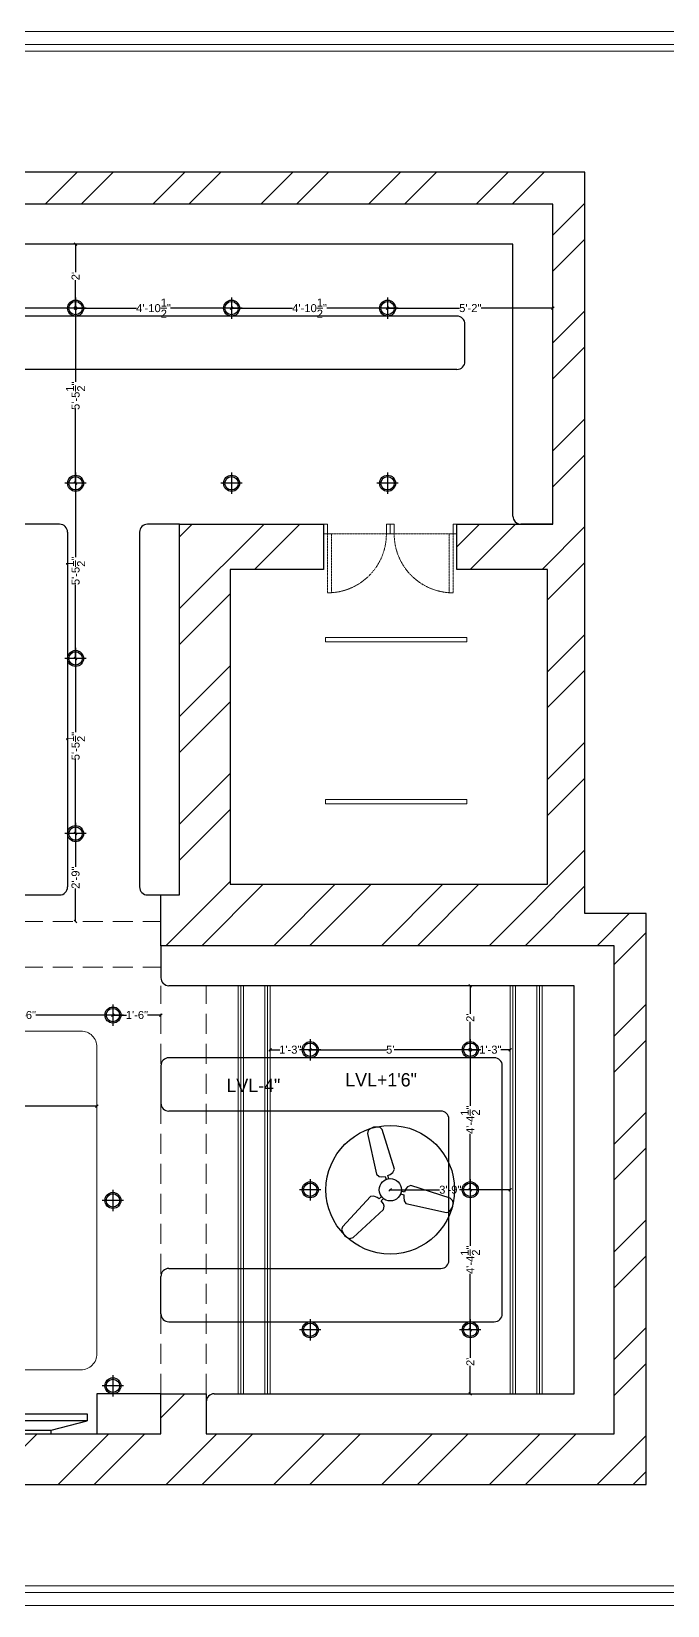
# Model space of a CAD drawing. Header units: inches. Extents: x -4677 to 18437, y -5264 to 2453.
# Drawn here: x 5096 to 5335, y -758 to -168 of the extents above; entities that cross this region are included whole.
import ezdxf

# ---------------------------------------------------------------- set-up
doc = ezdxf.new("R2010")
doc.units = ezdxf.units.IN
for name, pattern in [('AUDIT_D_060311083008-3', [0]), ('DASHED2', [0.375, 0.25, -0.125]), ('HIDDEN', [0.375, 0.25, -0.125])]:
    doc.linetypes.add(name, pattern=pattern)
for name, color, linetype in [('A-DOOR', 251, 'AUDIT_D_060311083008-3'), ('A-Door-Frame', 1, 'Continuous'), ('A-Door-Swing', 8, 'HIDDEN'), ('IEL-HATCH-002', 7, 'Continuous'), ('THIET-BI', 21, 'Continuous')]:
    doc.layers.add(name, color=color, linetype=linetype)
doc.layers.add('FURNI', color=140, linetype='Continuous', lineweight=18)
doc.styles.add('HEMI', font='stylu.ttf')
doc.styles.get("Standard").update_dxf_attribs({"font": 'arial.ttf'})
doc.dimstyles.get("Standard").update_dxf_attribs({"dimtxt": 3, "dimasz": 1, "dimexe": 0.18, "dimexo": 0.0625, "dimgap": 0.09, "dimtad": 0, "dimdec": 1, "dimzin": 0, "dimdsep": 46, "dimlunit": 4, "dimtxsty": 'Standard', "dimblk": 'OBLIQUE', "dimcen": 0.09, "dimclrd": 5, "dimclre": 5, "dimclrt": 5, "dimadec": 0, "dimazin": 0, "dimtfac": 1, "dimtdec": 1, "dimtofl": 0, "dimtmove": 0, "dimatfit": 3, "dimldrblk": 'OBLIQUE', "dimfxl": 1, "dimtolj": 1, "dimtzin": 0, "dimarcsym": 0})

# ---------------------------------------------------------------- blocks, each defined once
blk = doc.blocks.new('*U12')
at = {"layer": 'A-Door-Frame', "lineweight": 5}
for p, q in [((0, -100), (0, 0)), ((682, -100), (682, 0))]:
    blk.add_line(p, q, dxfattribs=at)
for points in [[(0, -100), (40, -100), (40, 0), (0, 0)], [(682, -100), (642, -100), (642, 0), (682, 0)]]:
    blk.add_lwpolyline(points, dxfattribs=at)
at = {"layer": 'A-Door-Swing', "linetype": 'DASHED2', "lineweight": 5}
blk.add_line((45, 0), (647, 0), dxfattribs=at)
blk.add_lwpolyline([(40, 0), (40, 602), (80, 602), (80, 0)], close=True, dxfattribs=at)
blk.add_arc((40, 0), 602, 360, 90, dxfattribs=at)
blk = doc.blocks.new('erh')
at = {"ltscale": 7}
for p, q in [((3599.36, 764.17), (3585.77, 760.72)), ((3623.97, 764.17), (3637.56, 760.72))]:
    blk.add_line(p, q, dxfattribs=at)
for p, q in [((3623.97, 765.54), (3599.36, 765.54)), ((3599.36, 765.54), (3599.36, 764.17)), ((3623.97, 764.17), (3599.36, 764.17)), ((3623.97, 764.17), (3623.97, 765.54))]:
    blk.add_line(p, q)
blk.add_lwpolyline([(3585.77, 760.72), (3637.56, 760.72), (3637.56, 758.04), (3585.77, 758.04)], close=True, dxfattribs=at)
blk = doc.blocks.new('wef')
at = {"layer": 'IEL-HATCH-002', "true_color": 0xc7c8ca, "transparency": 33554687}
h = blk.add_hatch(dxfattribs=at)
h.set_pattern_fill('ANSI32', color=9, scale=3)
h.paths.add_polyline_path([(9186.53, 855.43), (9120.53, 855.43), (9120.53, 925.43), (9177.53, 925.43), (9188.53, 925.43), (9188.53, 947.43), (9120.53, 947.43), (9120.53, 1123.43), (9228.53, 1123.43), (9228.53, 1135.43), (9107.53, 1135.43), (9107.53, 641.43), (9283.53, 641.43), (9283.53, 644.43), (9283.53, 769.43), (9283.53, 787.43), (9268.53, 787.43), (9268.53, 653.43), (9256.53, 653.43), (9119.53, 653.43), (9119.53, 838.43), (9131.53, 838.43), (9186.53, 838.43)])
h.paths.add_polyline_path([(9701.53, 1135.43), (9274.53, 1135.43), (9274.53, 1123.43), (9393.53, 1123.43), (9393.53, 1111.43), (9393.53, 1108.43), (9410.53, 1108.43), (9410.53, 1123.43), (9689.53, 1123.43), (9689.53, 1003.43), (9677.53, 1003.43), (9653.53, 1003.43), (9653.53, 986.43), (9687.53, 986.43), (9687.53, 868.43), (9568.53, 868.43), (9568.53, 986.43), (9603.53, 986.43), (9603.53, 1003.43), (9549.53, 1003.43), (9549.53, 864.43), (9542.53, 864.43), (9542.53, 845.43), (9712.53, 845.43), (9712.53, 662.43), (9559.53, 662.43), (9559.53, 674.43), (9559.53, 677.43), (9542.53, 677.43), (9542.53, 662.43), (9518.53, 662.43), (9460.53, 662.43), (9460.53, 643.43), (9724.53, 643.43), (9724.53, 857.43), (9701.53, 857.43)])
h.paths.add_polyline_path([(9434.53, 854.43), (9410.53, 854.43), (9410.53, 869.43), (9393.53, 869.43), (9393.53, 854.43), (9359.53, 854.43), (9243.53, 854.43), (9243.53, 837.43), (9268.53, 837.43), (9268.53, 832.43), (9283.53, 832.43), (9283.53, 837.43), (9359.53, 837.43), (9434.53, 837.43)])
h.paths.add_polyline_path([(9365.53, 662.43), (9330.53, 662.43), (9330.53, 644.43), (9365.53, 644.43)], flags=17)
h.paths.add_polyline_path([(9374.53, 837.43), (9371.53, 837.43), (9371.53, 772.43), (9374.53, 772.43)], flags=17)
h.paths.add_polyline_path([(9374.53, 772.43), (9371.53, 772.43), (9283.53, 772.43), (9283.53, 769.43), (9374.53, 769.43)], flags=17)
h.paths.add_polyline_path([(9188.53, 925.43), (9177.53, 925.43), (9177.53, 912.32), (9182.86, 912.32), (9182.86, 912.43), (9186.53, 912.43), (9188.53, 912.32)], flags=17)
h.paths.add_polyline_path([(9186.53, 891.93), (9182.86, 891.93), (9120.53, 891.93), (9120.53, 888.93), (9186.53, 888.93)], flags=17)
h.paths.add_polyline_path([(9186.53, 864.43), (9183.53, 864.43), (9183.53, 855.43), (9186.53, 855.43)], flags=17)
at = {"color": 252, "true_color": 0x939598}
for p, q in [((9701.53, 1135.43), (9274.53, 1135.43)), ((9701.53, 857.43), (9701.53, 1135.43)), ((9689.53, 1123.43), (9410.53, 1123.43)), ((9689.53, 1003.43), (9689.53, 1123.43)), ((9674.53, 1108.43), (9413.53, 1108.43)), ((9674.53, 1006.43), (9674.53, 1108.43)), ((9653.53, 1081.43), (9472.22, 1081.43)), ((9656.53, 1064.43), (9656.53, 1078.43)), ((9653.53, 1061.43), (9472.22, 1061.43)), ((9504.53, 1003.43), (9490.53, 1003.43)), ((9549.53, 1003.43), (9537.53, 1003.43)), ((9549.53, 864.43), (9549.53, 1003.43)), ((9549.53, 1003.43), (9603.53, 1003.43)), ((9603.53, 1003.43), (9603.53, 986.43)), ((9653.53, 986.43), (9653.53, 1003.43)), ((9653.53, 1003.43), (9689.53, 1003.43)), ((9689.53, 1003.43), (9677.53, 1003.43)), ((9507.53, 1000.43), (9507.53, 867.43)), ((9534.53, 1000.43), (9534.53, 867.43)), ((9603.53, 986.43), (9568.53, 986.43)), ((9568.53, 986.43), (9568.53, 868.43)), ((9687.53, 986.43), (9653.53, 986.43)), ((9687.53, 868.43), (9687.53, 986.43)), ((9568.53, 868.43), (9687.53, 868.43)), ((9490.53, 864.43), (9504.53, 864.43)), ((9537.53, 864.43), (9549.53, 864.43)), ((9542.53, 845.43), (9542.53, 864.43)), ((9724.53, 857.43), (9701.53, 857.43)), ((9724.53, 643.43), (9724.53, 857.43)), ((9712.53, 845.43), (9542.53, 845.43)), ((9542.53, 845.43), (9542.53, 833.43)), ((9712.53, 662.43), (9712.53, 845.43)), ((9697.53, 830.43), (9545.53, 830.43)), ((9697.53, 677.43), (9697.53, 830.43)), ((9667.53, 803.43), (9545.53, 803.43)), ((9542.53, 800.43), (9542.53, 786.43)), ((9670.53, 707.43), (9670.53, 800.43)), ((9647.53, 783.43), (9545.53, 783.43)), ((9650.53, 727.43), (9650.53, 780.43)), ((9542.53, 707.43), (9542.53, 721.43)), ((9545.53, 724.43), (9647.53, 724.43)), ((9545.53, 704.43), (9667.53, 704.43)), ((9542.53, 662.43), (9542.53, 677.43)), ((9542.53, 677.43), (9559.53, 677.43)), ((9559.53, 677.43), (9559.53, 662.43)), ((9559.53, 674.43), (9559.53, 662.43)), ((9562.53, 677.43), (9697.53, 677.43)), ((9460.53, 662.43), (9542.53, 662.43)), ((9559.53, 662.43), (9712.53, 662.43)), ((9460.53, 643.43), (9724.53, 643.43))]:
    blk.add_line(p, q, dxfattribs=at)
blk.add_lwpolyline([(9542.53, 677.43), (9518.53, 677.43), (9518.53, 662.43), (9542.53, 662.43)], close=True, dxfattribs=at)
for centre, start, end in [((9653.53, 1078.43), 0, 90), ((9653.53, 1064.43), 270, 0), ((9504.53, 1000.43), 0, 90), ((9537.53, 1000.43), 90, 180), ((9677.53, 1006.43), 180, 270), ((9504.53, 867.43), 270, 0), ((9537.53, 867.43), 180, 270), ((9545.53, 833.43), 180, 270), ((9545.53, 800.43), 90, 180), ((9667.53, 800.43), 0, 90), ((9545.53, 786.43), 180, 270), ((9647.53, 780.43), 0, 90), ((9647.53, 727.43), 270, 0), ((9545.53, 721.43), 90, 180), ((9545.53, 707.43), 180, 270), ((9667.53, 707.43), 270, 0), ((9562.53, 674.43), 90, 180)]:
    blk.add_arc(centre, 3, start, end, dxfattribs=at)
at = {"color": 252, "true_color": 0x939598, "rotation": 180}
blk.add_blockref('erh', (13100.7, 1427.97), dxfattribs=at)
at = {"layer": 'A-DOOR', "color": 252, "lineweight": 5, "true_color": 0x939598, "yscale": 0.03666666666666651, "zscale": 0.03666666666666651, "rotation": 180}
for p, xscale in [((9603.53, 999.76), -0.03666666666666651), ((9653.53, 999.76), 0.03666666666666651)]:
    blk.add_blockref('*U12', p, dxfattribs=dict(at, xscale=xscale))
blk = doc.blocks.new('ger')
at = {"color": 5}
for p, q in [((6473.06, -970.68), (6473.07, -978.68)), ((6469.07, -974.68), (6477.07, -974.68))]:
    blk.add_line(p, q, dxfattribs=at)
for radius in [3, 2.5]:
    blk.add_circle((6473.07, -974.68), radius, dxfattribs=at)
blk = doc.blocks.new('A$C1C43440E')
at = {"layer": 'THIET-BI', "color": 18, "true_color": 0x000000}
for p, q in [((172.3, 598), (152.8, 589.3)), ((191.8, 598.2), (172.3, 598)), ((207, 596.1), (191.8, 598.2)), ((217.6, 585.2), (207, 596.1)), ((143.8, 581.1), (139.5, 564.2)), ((139.5, 564.2), (187.9, 346)), ((152.8, 589.3), (143.8, 581.1)), ((283.9, 371.8), (217.6, 585.2)), ((187.9, 346), (202.2, 334.1)), ((249.5, 338.4), (260.9, 344.5)), ((260.9, 344.5), (276.4, 355.5)), ((276.4, 355.5), (283.9, 371.8)), ((202.2, 334.1), (215.2, 331.5)), ((215.2, 331.5), (234.9, 334.1)), ((234.9, 334.1), (240, 316.6)), ((254.3, 320.4), (249.5, 338.4)), ((345.6, 267.6), (338, 249.3)), ((354.4, 277.5), (345.6, 267.6)), ((371.8, 284), (354.4, 277.5)), ((585, 216.8), (371.8, 284)), ((155.8, 226), (4.2, 61.9)), ((173.7, 227.6), (155.8, 226)), ((191, 219.7), (173.7, 227.6)), ((202, 212.9), (191, 219.7)), ((215.1, 226), (202, 212.9)), ((213, 202.4), (225.6, 215.5)), ((225.1, 186.7), (213, 202.4)), ((229.3, 174.1), (225.1, 186.7)), ((226.1, 155.7), (229.3, 174.1)), ((316.5, 239.3), (334.4, 234.5)), ((338, 249.3), (320.3, 253.6)), ((334.4, 234.5), (334, 221.5)), ((334, 221.5), (335.9, 202.6)), ((335.9, 202.6), (346.1, 188)), ((346.1, 188), (564.1, 138.7)), ((597.5, 204.6), (585, 216.8)), ((588.3, 154.5), (597.8, 171.5)), ((600.1, 192.8), (597.5, 204.6)), ((597.8, 171.5), (600.1, 192.8)), ((61.4, 4.7), (226.1, 155.7)), ((564.1, 138.7), (578.9, 142.4)), ((578.9, 142.4), (588.3, 154.5)), ((4.2, 61.9), (0, 47.2)), ((0, 47.2), (5.8, 33)), ((5.8, 33), (15.7, 16.3)), ((15.7, 16.3), (33.1, 3.7)), ((33.1, 3.7), (44.6, 0)), ((44.6, 0), (61.4, 4.7))]:
    blk.add_line(p, q, dxfattribs=at)
blk.add_circle((262, 261.9), 60, dxfattribs=at)
blk = doc.blocks.new('3r')
blk.add_circle((6568.27, -1060.41), 21)
at = {"layer": 'THIET-BI', "xscale": 0.06069589590044594, "yscale": 0.06069589590044594, "zscale": 0.06069589590044594}
blk.add_blockref('A$C1C43440E', (6552.37, -1076.31), dxfattribs=at)
blk = doc.blocks.new('_Oblique')
at = {"color": 0, "linetype": 'ByBlock', "lineweight": -2}
blk.add_line((-0.5, -0.5), (0.5, 0.5), dxfattribs=at)
blk = doc.blocks.new('*D57')
at = {"color": 5, "lineweight": -2, "transparency": 16777216}
for p, q in [((5185.64, -549.96), (5185.64, -549.85)), ((5185.64, -550.03), (5189.21, -550.03)), ((5200.64, -550.03), (5197.08, -550.03)), ((5200.64, -549.96), (5200.64, -549.85))]:
    blk.add_line(p, q, dxfattribs=at)
at = {"layer": 'Defpoints', "color": 0, "transparency": 16777216}
for p in [(5185.64, -550.03), (5185.64, -550.03), (5200.64, -550.03)]:
    blk.add_point(p, dxfattribs=at)
at = {"color": 5, "lineweight": -2, "transparency": 16777216, "rotation": 180}
blk.add_blockref('_Oblique', (5185.64, -550.03), dxfattribs=at)
at = {"color": 5, "lineweight": -2, "transparency": 16777216}
blk.add_blockref('_Oblique', (5200.64, -550.03), dxfattribs=at)
at = {"color": 5, "lineweight": 5, "transparency": 16777216, "insert": (5193.14, -550.03), "char_height": 3, "attachment_point": 5}
blk.add_mtext('\\A1;1\'-3"', dxfattribs=at)
blk = doc.blocks.new('*D58')
at = {"color": 5, "lineweight": -2, "transparency": 16777216}
for p, q in [((5200.64, -549.96), (5200.64, -549.85)), ((5200.64, -550.03), (5229.17, -550.03)), ((5260.64, -550.03), (5232.11, -550.03)), ((5260.64, -550.09), (5260.64, -550.21))]:
    blk.add_line(p, q, dxfattribs=at)
at = {"layer": 'Defpoints', "color": 0, "transparency": 16777216}
for p in [(5200.64, -550.03), (5260.64, -550.03), (5260.64, -550.03)]:
    blk.add_point(p, dxfattribs=at)
at = {"color": 5, "lineweight": -2, "transparency": 16777216, "rotation": 180}
blk.add_blockref('_Oblique', (5200.64, -550.03), dxfattribs=at)
at = {"color": 5, "lineweight": -2, "transparency": 16777216}
blk.add_blockref('_Oblique', (5260.64, -550.03), dxfattribs=at)
at = {"color": 5, "lineweight": 5, "transparency": 16777216, "insert": (5230.64, -550.03), "char_height": 3, "attachment_point": 5}
blk.add_mtext("\\A1;5'", dxfattribs=at)
blk = doc.blocks.new('*D59')
at = {"color": 5, "lineweight": -2, "transparency": 16777216}
for p, q in [((5260.64, -550.03), (5264.21, -550.03)), ((5260.64, -550.09), (5260.64, -550.21)), ((5275.64, -550.03), (5272.08, -550.03)), ((5275.64, -549.96), (5275.64, -549.85))]:
    blk.add_line(p, q, dxfattribs=at)
at = {"layer": 'Defpoints', "color": 0, "transparency": 16777216}
for p in [(5260.64, -550.03), (5275.64, -550.03), (5275.64, -550.03)]:
    blk.add_point(p, dxfattribs=at)
at = {"color": 5, "lineweight": -2, "transparency": 16777216, "rotation": 180}
blk.add_blockref('_Oblique', (5260.64, -550.03), dxfattribs=at)
at = {"color": 5, "lineweight": -2, "transparency": 16777216}
blk.add_blockref('_Oblique', (5275.64, -550.03), dxfattribs=at)
at = {"color": 5, "lineweight": 5, "transparency": 16777216, "insert": (5268.14, -550.03), "char_height": 3, "attachment_point": 5}
blk.add_mtext('\\A1;1\'-3"', dxfattribs=at)
blk = doc.blocks.new('*D60')
at = {"color": 5, "lineweight": -2, "transparency": 16777216}
for p, q in [((5260.58, -526.03), (5260.46, -526.03)), ((5260.64, -526.03), (5260.64, -536.53)), ((5260.64, -550.03), (5260.64, -539.52)), ((5260.58, -550.03), (5260.46, -550.03))]:
    blk.add_line(p, q, dxfattribs=at)
at = {"layer": 'Defpoints', "color": 0, "transparency": 16777216}
for p in [(5260.64, -526.03), (5260.64, -526.03), (5260.64, -550.03)]:
    blk.add_point(p, dxfattribs=at)
at = {"color": 5, "lineweight": -2, "transparency": 16777216}
for p, rotation in [((5260.64, -526.03), 90), ((5260.64, -550.03), 270)]:
    blk.add_blockref('_Oblique', p, dxfattribs=dict(at, rotation=rotation))
at = {"color": 5, "lineweight": 5, "transparency": 16777216, "insert": (5260.64, -538.03), "char_height": 3, "attachment_point": 5, "rotation": 90}
blk.add_mtext("\\A1;2'", dxfattribs=at)
blk = doc.blocks.new('*D61')
at = {"color": 5, "lineweight": -2, "transparency": 16777216}
for p, q in [((5260.64, -550.03), (5260.64, -571.05)), ((5260.71, -550.03), (5260.82, -550.03)), ((5260.64, -602.53), (5260.64, -581.51)), ((5260.71, -602.53), (5260.82, -602.53))]:
    blk.add_line(p, q, dxfattribs=at)
at = {"layer": 'Defpoints', "color": 0, "transparency": 16777216}
for p in [(5260.64, -550.03), (5260.64, -602.53), (5260.64, -602.53)]:
    blk.add_point(p, dxfattribs=at)
at = {"color": 5, "lineweight": -2, "transparency": 16777216}
for p, rotation in [((5260.64, -550.03), 90), ((5260.64, -602.53), 270)]:
    blk.add_blockref('_Oblique', p, dxfattribs=dict(at, rotation=rotation))
at = {"color": 5, "lineweight": 5, "transparency": 16777216, "insert": (5260.64, -576.28), "char_height": 3, "attachment_point": 5, "rotation": 90}
blk.add_mtext('\\A1;4\'-4{\\H1x;\\S1/2;}"', dxfattribs=at)
blk = doc.blocks.new('*D62')
at = {"color": 5, "lineweight": -2, "transparency": 16777216}
for p, q in [((5260.64, -602.53), (5260.64, -623.55)), ((5260.71, -602.53), (5260.82, -602.53)), ((5260.64, -655.03), (5260.64, -634.01)), ((5260.71, -655.03), (5260.82, -655.03))]:
    blk.add_line(p, q, dxfattribs=at)
at = {"layer": 'Defpoints', "color": 0, "transparency": 16777216}
for p in [(5260.64, -602.53), (5260.64, -655.03), (5260.64, -655.03)]:
    blk.add_point(p, dxfattribs=at)
at = {"color": 5, "lineweight": -2, "transparency": 16777216}
for p, rotation in [((5260.64, -602.53), 90), ((5260.64, -655.03), 270)]:
    blk.add_blockref('_Oblique', p, dxfattribs=dict(at, rotation=rotation))
at = {"color": 5, "lineweight": 5, "transparency": 16777216, "insert": (5260.64, -628.78), "char_height": 3, "attachment_point": 5, "rotation": 90}
blk.add_mtext('\\A1;4\'-4{\\H1x;\\S1/2;}"', dxfattribs=at)
blk = doc.blocks.new('*D63')
at = {"color": 5, "lineweight": -2, "transparency": 16777216}
for p, q in [((5260.64, -655.03), (5260.64, -665.53)), ((5260.71, -655.03), (5260.82, -655.03)), ((5260.64, -679.03), (5260.64, -668.52)), ((5260.71, -679.03), (5260.82, -679.03))]:
    blk.add_line(p, q, dxfattribs=at)
at = {"layer": 'Defpoints', "color": 0, "transparency": 16777216}
for p in [(5260.64, -655.03), (5260.64, -679.03), (5260.64, -679.03)]:
    blk.add_point(p, dxfattribs=at)
at = {"color": 5, "lineweight": -2, "transparency": 16777216}
for p, rotation in [((5260.64, -655.03), 90), ((5260.64, -679.03), 270)]:
    blk.add_blockref('_Oblique', p, dxfattribs=dict(at, rotation=rotation))
at = {"color": 5, "lineweight": 5, "transparency": 16777216, "insert": (5260.64, -667.03), "char_height": 3, "attachment_point": 5, "rotation": 90}
blk.add_mtext("\\A1;2'", dxfattribs=at)
blk = doc.blocks.new('*D64')
at = {"color": 5, "lineweight": -2, "transparency": 16777216}
for p, q in [((5230.64, -602.46), (5230.64, -602.35)), ((5230.64, -602.53), (5249.07, -602.53)), ((5275.64, -602.53), (5257.22, -602.53)), ((5275.64, -602.46), (5275.64, -602.35))]:
    blk.add_line(p, q, dxfattribs=at)
at = {"layer": 'Defpoints', "color": 0, "transparency": 16777216}
for p in [(5230.64, -602.53), (5275.64, -602.53), (5275.64, -602.53)]:
    blk.add_point(p, dxfattribs=at)
at = {"color": 5, "lineweight": -2, "transparency": 16777216, "rotation": 180}
blk.add_blockref('_Oblique', (5230.64, -602.53), dxfattribs=at)
at = {"color": 5, "lineweight": -2, "transparency": 16777216}
blk.add_blockref('_Oblique', (5275.64, -602.53), dxfattribs=at)
at = {"color": 5, "lineweight": 5, "transparency": 16777216, "insert": (5253.14, -602.53), "char_height": 3, "attachment_point": 5}
blk.add_mtext('\\A1;3\'-9"', dxfattribs=at)
blk = doc.blocks.new('*D79')
at = {"color": 5, "lineweight": -2, "transparency": 16777216}
for p, q in [((5229.64, -271.96), (5229.64, -271.85)), ((5229.64, -272.03), (5256.57, -272.03)), ((5291.64, -272.03), (5264.72, -272.03)), ((5291.64, -271.96), (5291.64, -271.85))]:
    blk.add_line(p, q, dxfattribs=at)
at = {"layer": 'Defpoints', "color": 0, "transparency": 16777216}
for p in [(5229.64, -272.03), (5291.64, -272.03), (5291.64, -272.03)]:
    blk.add_point(p, dxfattribs=at)
at = {"color": 5, "lineweight": -2, "transparency": 16777216, "rotation": 180}
blk.add_blockref('_Oblique', (5229.64, -272.03), dxfattribs=at)
at = {"color": 5, "lineweight": -2, "transparency": 16777216}
blk.add_blockref('_Oblique', (5291.64, -272.03), dxfattribs=at)
at = {"color": 5, "lineweight": 5, "transparency": 16777216, "insert": (5260.64, -272.03), "char_height": 3, "attachment_point": 5}
blk.add_mtext('\\A1;5\'-2"', dxfattribs=at)
blk = doc.blocks.new('*D80')
at = {"color": 5, "lineweight": -2, "transparency": 16777216}
for p, q in [((5171.14, -271.96), (5171.14, -271.85)), ((5171.14, -272.03), (5194, -272.03)), ((5229.64, -272.03), (5206.79, -272.03)), ((5229.64, -271.96), (5229.64, -271.85))]:
    blk.add_line(p, q, dxfattribs=at)
at = {"layer": 'Defpoints', "color": 0, "transparency": 16777216}
for p in [(5171.14, -272.03), (5171.14, -272.03), (5229.64, -272.03)]:
    blk.add_point(p, dxfattribs=at)
at = {"color": 5, "lineweight": -2, "transparency": 16777216, "rotation": 180}
blk.add_blockref('_Oblique', (5171.14, -272.03), dxfattribs=at)
at = {"color": 5, "lineweight": -2, "transparency": 16777216}
blk.add_blockref('_Oblique', (5229.64, -272.03), dxfattribs=at)
at = {"color": 5, "lineweight": 5, "transparency": 16777216, "insert": (5200.39, -272.03), "char_height": 3, "attachment_point": 5}
blk.add_mtext('\\A1;4\'-10{\\H1x;\\S1/2;}"', dxfattribs=at)
blk = doc.blocks.new('*D81')
at = {"color": 5, "lineweight": -2, "transparency": 16777216}
for p, q in [((5112.64, -271.96), (5112.64, -271.85)), ((5112.64, -272.03), (5135.5, -272.03)), ((5171.14, -272.03), (5148.29, -272.03)), ((5171.14, -271.96), (5171.14, -271.85))]:
    blk.add_line(p, q, dxfattribs=at)
at = {"layer": 'Defpoints', "color": 0, "transparency": 16777216}
for p in [(5112.64, -272.03), (5112.64, -272.03), (5171.14, -272.03)]:
    blk.add_point(p, dxfattribs=at)
at = {"color": 5, "lineweight": -2, "transparency": 16777216, "rotation": 180}
blk.add_blockref('_Oblique', (5112.64, -272.03), dxfattribs=at)
at = {"color": 5, "lineweight": -2, "transparency": 16777216}
blk.add_blockref('_Oblique', (5171.14, -272.03), dxfattribs=at)
at = {"color": 5, "lineweight": 5, "transparency": 16777216, "insert": (5141.89, -272.03), "char_height": 3, "attachment_point": 5}
blk.add_mtext('\\A1;4\'-10{\\H1x;\\S1/2;}"', dxfattribs=at)
blk = doc.blocks.new('*D82')
at = {"color": 5, "lineweight": -2, "transparency": 16777216}
for p, q in [((5054.14, -272.03), (5077, -272.03)), ((5054.14, -272.09), (5054.14, -272.21)), ((5112.64, -272.03), (5089.79, -272.03)), ((5112.64, -271.96), (5112.64, -271.85))]:
    blk.add_line(p, q, dxfattribs=at)
at = {"layer": 'Defpoints', "color": 0, "transparency": 16777216}
for p in [(5054.14, -272.03), (5054.14, -272.03), (5112.64, -272.03)]:
    blk.add_point(p, dxfattribs=at)
at = {"color": 5, "lineweight": -2, "transparency": 16777216, "rotation": 180}
blk.add_blockref('_Oblique', (5054.14, -272.03), dxfattribs=at)
at = {"color": 5, "lineweight": -2, "transparency": 16777216}
blk.add_blockref('_Oblique', (5112.64, -272.03), dxfattribs=at)
at = {"color": 5, "lineweight": 5, "transparency": 16777216, "insert": (5083.39, -272.03), "char_height": 3, "attachment_point": 5}
blk.add_mtext('\\A1;4\'-10{\\H1x;\\S1/2;}"', dxfattribs=at)
blk = doc.blocks.new('*D89')
at = {"color": 5, "lineweight": -2, "transparency": 16777216}
for p, q in [((5112.64, -469.02), (5112.64, -481.42)), ((5112.71, -469.02), (5112.82, -469.02)), ((5112.64, -502.03), (5112.64, -489.63)), ((5112.71, -502.03), (5112.82, -502.03))]:
    blk.add_line(p, q, dxfattribs=at)
at = {"layer": 'Defpoints', "color": 0, "transparency": 16777216}
for p in [(5112.64, -469.02), (5112.64, -502.03), (5112.64, -502.03)]:
    blk.add_point(p, dxfattribs=at)
at = {"color": 5, "lineweight": -2, "transparency": 16777216}
for p, rotation in [((5112.64, -469.02), 90), ((5112.64, -502.03), 270)]:
    blk.add_blockref('_Oblique', p, dxfattribs=dict(at, rotation=rotation))
at = {"color": 5, "lineweight": 5, "transparency": 16777216, "insert": (5112.64, -485.53), "char_height": 3, "attachment_point": 5, "rotation": 90}
blk.add_mtext('\\A1;2\'-9"', dxfattribs=at)
blk = doc.blocks.new('*D90')
at = {"color": 5, "lineweight": -2, "transparency": 16777216}
for p, q in [((5112.64, -403.36), (5112.64, -431.02)), ((5112.71, -403.36), (5112.82, -403.36)), ((5112.64, -469.02), (5112.64, -441.36)), ((5112.64, -469.02), (5112.46, -469.02))]:
    blk.add_line(p, q, dxfattribs=at)
at = {"layer": 'Defpoints', "color": 0, "transparency": 16777216}
for p in [(5112.64, -403.36), (5112.64, -403.36), (5112.71, -469.02)]:
    blk.add_point(p, dxfattribs=at)
at = {"color": 5, "lineweight": -2, "transparency": 16777216}
for p, rotation in [((5112.64, -403.36), 90), ((5112.64, -469.02), 270)]:
    blk.add_blockref('_Oblique', p, dxfattribs=dict(at, rotation=rotation))
at = {"color": 5, "lineweight": 5, "transparency": 16777216, "insert": (5112.64, -436.19), "char_height": 3, "attachment_point": 5, "rotation": 90}
blk.add_mtext('\\A1;5\'-5{\\H1x;\\S1/2;}"', dxfattribs=at)
blk = doc.blocks.new('*D91')
at = {"color": 5, "lineweight": -2, "transparency": 16777216}
for p, q in [((5112.64, -337.69), (5112.64, -365.35)), ((5112.71, -337.69), (5112.82, -337.69)), ((5112.64, -403.36), (5112.64, -375.7)), ((5112.71, -403.36), (5112.82, -403.36))]:
    blk.add_line(p, q, dxfattribs=at)
at = {"layer": 'Defpoints', "color": 0, "transparency": 16777216}
for p in [(5112.64, -337.69), (5112.64, -337.69), (5112.64, -403.36)]:
    blk.add_point(p, dxfattribs=at)
at = {"color": 5, "lineweight": -2, "transparency": 16777216}
for p, rotation in [((5112.64, -337.69), 90), ((5112.64, -403.36), 270)]:
    blk.add_blockref('_Oblique', p, dxfattribs=dict(at, rotation=rotation))
at = {"color": 5, "lineweight": 5, "transparency": 16777216, "insert": (5112.64, -370.53), "char_height": 3, "attachment_point": 5, "rotation": 90}
blk.add_mtext('\\A1;5\'-5{\\H1x;\\S1/2;}"', dxfattribs=at)
blk = doc.blocks.new('*D92')
at = {"color": 5, "lineweight": -2, "transparency": 16777216}
for p, q in [((5112.64, -272.03), (5112.64, -299.69)), ((5112.71, -272.03), (5112.82, -272.03)), ((5112.64, -337.69), (5112.64, -310.03)), ((5112.71, -337.69), (5112.82, -337.69))]:
    blk.add_line(p, q, dxfattribs=at)
at = {"layer": 'Defpoints', "color": 0, "transparency": 16777216}
for p in [(5112.64, -272.03), (5112.64, -272.03), (5112.64, -337.69)]:
    blk.add_point(p, dxfattribs=at)
at = {"color": 5, "lineweight": -2, "transparency": 16777216}
for p, rotation in [((5112.64, -272.03), 90), ((5112.64, -337.69), 270)]:
    blk.add_blockref('_Oblique', p, dxfattribs=dict(at, rotation=rotation))
at = {"color": 5, "lineweight": 5, "transparency": 16777216, "insert": (5112.64, -304.86), "char_height": 3, "attachment_point": 5, "rotation": 90}
blk.add_mtext('\\A1;5\'-5{\\H1x;\\S1/2;}"', dxfattribs=at)
blk = doc.blocks.new('*D93')
at = {"color": 5, "lineweight": -2, "transparency": 16777216}
for p, q in [((5112.64, -248.03), (5112.64, -258.53)), ((5112.71, -248.03), (5112.82, -248.03)), ((5112.64, -272.03), (5112.64, -261.52)), ((5112.71, -272.03), (5112.82, -272.03))]:
    blk.add_line(p, q, dxfattribs=at)
at = {"layer": 'Defpoints', "color": 0, "transparency": 16777216}
for p in [(5112.64, -248.03), (5112.64, -248.03), (5112.64, -272.03)]:
    blk.add_point(p, dxfattribs=at)
at = {"color": 5, "lineweight": -2, "transparency": 16777216}
for p, rotation in [((5112.64, -248.03), 90), ((5112.64, -272.03), 270)]:
    blk.add_blockref('_Oblique', p, dxfattribs=dict(at, rotation=rotation))
at = {"color": 5, "lineweight": 5, "transparency": 16777216, "insert": (5112.64, -260.03), "char_height": 3, "attachment_point": 5, "rotation": 90}
blk.add_mtext("\\A1;2'", dxfattribs=at)
blk = doc.blocks.new('*D279')
at = {"color": 5, "lineweight": -2, "transparency": 16777216}
for p, q in [((5060.64, -536.96), (5060.64, -536.85)), ((5126.64, -536.96), (5126.64, -536.85)), ((5060.64, -537.03), (5089.57, -537.03)), ((5126.64, -537.03), (5097.72, -537.03))]:
    blk.add_line(p, q, dxfattribs=at)
at = {"layer": 'Defpoints', "color": 0, "transparency": 16777216}
for p in [(5060.64, -537.03), (5126.64, -537.03), (5126.64, -537.03)]:
    blk.add_point(p, dxfattribs=at)
at = {"color": 5, "lineweight": -2, "transparency": 16777216, "rotation": 180}
blk.add_blockref('_Oblique', (5060.64, -537.03), dxfattribs=at)
at = {"color": 5, "lineweight": -2, "transparency": 16777216}
blk.add_blockref('_Oblique', (5126.64, -537.03), dxfattribs=at)
at = {"color": 5, "transparency": 16777216, "insert": (5093.64, -537.03), "char_height": 3, "attachment_point": 5}
blk.add_mtext('\\A1;5\'-6"', dxfattribs=at)
blk = doc.blocks.new('*D280')
at = {"color": 5, "lineweight": -2, "transparency": 16777216}
for p, q in [((5126.64, -536.96), (5126.64, -536.85)), ((5144.64, -536.96), (5144.64, -536.85)), ((5126.64, -537.03), (5131.71, -537.03)), ((5144.64, -537.03), (5139.58, -537.03))]:
    blk.add_line(p, q, dxfattribs=at)
at = {"layer": 'Defpoints', "color": 0, "transparency": 16777216}
for p in [(5126.64, -537.03), (5144.64, -537.03), (5144.64, -537.03)]:
    blk.add_point(p, dxfattribs=at)
at = {"color": 5, "lineweight": -2, "transparency": 16777216, "rotation": 180}
blk.add_blockref('_Oblique', (5126.64, -537.03), dxfattribs=at)
at = {"color": 5, "lineweight": -2, "transparency": 16777216}
blk.add_blockref('_Oblique', (5144.64, -537.03), dxfattribs=at)
at = {"color": 5, "transparency": 16777216, "insert": (5135.64, -537.03), "char_height": 3, "attachment_point": 5}
blk.add_mtext('\\A1;1\'-6"', dxfattribs=at)
blk = doc.blocks.new('*D281')
at = {"color": 5, "lineweight": -2, "transparency": 16777216}
for p, q in [((5060.44, -571.17), (5060.44, -571.06)), ((5060.44, -571.24), (5089.07, -571.24)), ((5120.64, -571.24), (5092.01, -571.24)), ((5120.64, -571.17), (5120.64, -571.06))]:
    blk.add_line(p, q, dxfattribs=at)
at = {"layer": 'Defpoints', "color": 0, "transparency": 16777216}
for p in [(5060.44, -571.24), (5120.64, -571.24), (5120.64, -571.24)]:
    blk.add_point(p, dxfattribs=at)
at = {"color": 5, "lineweight": -2, "transparency": 16777216, "rotation": 180}
blk.add_blockref('_Oblique', (5060.44, -571.24), dxfattribs=at)
at = {"color": 5, "lineweight": -2, "transparency": 16777216}
blk.add_blockref('_Oblique', (5120.64, -571.24), dxfattribs=at)
at = {"color": 5, "transparency": 16777216, "insert": (5090.54, -571.24), "char_height": 3, "attachment_point": 5}
blk.add_mtext("\\A1;5'", dxfattribs=at)

msp = doc.modelspace()

# ---------------------------------------------------------------- linework, layer by layer
at = {"color": 241, "linetype": 'DASHED2', "lineweight": 5, "ltscale": 30, "true_color": 0xf7abae}
for p, q in [((5036.64, -502.03), (5144.64, -502.03)), ((5036.64, -519.03), (5144.64, -519.03)), ((5144.64, -679.03), (5144.64, -526.03)), ((5161.64, -679.03), (5161.64, -526.03))]:
    msp.add_line(p, q, dxfattribs=at)
at = {"lineweight": 5}
for points in [[(5206.33, -397.11), (5206.33, -395.47), (5259.38, -395.47), (5259.38, -397.11)], [(5206.33, -457.91), (5206.33, -456.27), (5259.38, -456.27), (5259.38, -457.91)]]:
    msp.add_lwpolyline(points, close=True, dxfattribs=at)
for points in [[(5173.64, -526.03), (5173.64, -679.03)], [(5185.64, -526.03), (5185.64, -679.03)], [(5275.64, -679.03), (5275.64, -526.03)], [(5287.64, -679.03), (5287.64, -526.03)]]:
    msp.add_lwpolyline(points, dxfattribs=at)
at = {"color": 51, "lineweight": 5, "true_color": 0xf7f281}
for points in [[(5174.64, -526.03), (5174.64, -679.03)], [(5175.64, -526.03), (5175.64, -679.03)], [(5183.64, -526.03), (5183.64, -679.03)], [(5184.64, -526.03), (5184.64, -679.03)], [(5276.64, -679.03), (5276.64, -526.03)], [(5277.64, -679.03), (5277.64, -526.03)], [(5285.64, -679.03), (5285.64, -526.03)], [(5286.64, -679.03), (5286.64, -526.03)]]:
    msp.add_lwpolyline(points, dxfattribs=at)
at = {"lineweight": 5}
msp.add_lwpolyline([(5114.64, -670.03), (5006.64, -670.03, -0.414214), (5000.64, -664.03), (5000.64, -549.03, -0.414214), (5006.64, -543.03), (5114.64, -543.03, -0.414214), (5120.64, -549.03), (5120.64, -664.03, -0.414214)], format="xyb", close=True, dxfattribs=at)
for p in [(5112.64, -272.03), (5112.64, -272.03), (5171.14, -272.03), (5171.14, -272.03), (5229.64, -272.03), (5229.64, -272.03), (5112.64, -337.69), (5171.14, -337.69), (5229.64, -337.69), (5112.64, -403.36)]:
    msp.add_point(p, dxfattribs=at)
at = {"layer": 'FURNI', "color": 18, "lineweight": 5, "true_color": 0x000000}
for points in [[(4687.77, -758.39), (4687.77, -168.32), (5513.52, -168.32), (5513.52, -758.39)], [(4692.69, -753.48), (4692.69, -173.24), (5508.6, -173.24), (5508.6, -753.48)], [(4695.14, -751.02), (4695.14, -175.69), (5506.15, -175.69), (5506.15, -751.02)]]:
    msp.add_lwpolyline(points, close=True, dxfattribs=at)

# ---------------------------------------------------------------- block references
at = {"lineweight": 5}
msp.add_blockref('wef', (-4397.89, -1356.46), dxfattribs=at)
at = {"lineweight": 5, "rotation": 270}
for p in [(6087.32, 6201.04), (6145.82, 6201.04), (6204.32, 6201.04), (6087.32, 6135.37), (6145.82, 6135.37), (6204.32, 6135.37), (6087.32, 6069.71), (6087.32, 6004.04), (6101.32, 5936.04), (6175.32, 5923.04), (6235.32, 5923.04), (6175.32, 5870.54), (6235.32, 5870.54), (6101.32, 5866.54), (6175.32, 5818.04), (6235.32, 5818.04), (6101.32, 5797.04)]:
    msp.add_blockref('ger', p, dxfattribs=at)
at = {"lineweight": 5, "xscale": 1.148072892593797, "yscale": 1.148072892593797, "zscale": 1.148072892593797}
msp.add_blockref('3r', (-2310.21, 614.9), dxfattribs=at)

# ---------------------------------------------------------------- texts
at = {"lineweight": 5, "char_height": 5, "width": 57.0108, "attachment_point": 1, "rotation": 359.99056, "style": 'HEMI'}
for s, insert in [('LVL+1\'6"', (5213.75, -558.81)), ('\\pxt3;LVL-4"', (5169.19, -560.94))]:
    msp.add_mtext(s, dxfattribs=dict(at, insert=insert))

# ---------------------------------------------------------------- dimensions: what is measured, and where the dimension line sits
at = {"lineweight": 5}
for base, p1, p2, picture, middle in [((5112.64, -248.03), (5112.64, -272.03), (5112.64, -248.03), '*D93', (5112.64, -260.03)), ((5112.64, -272.03), (5112.64, -337.69), (5112.64, -272.03), '*D92', (5112.64, -304.86)), ((5112.64, -337.69), (5112.64, -403.36), (5112.64, -337.69), '*D91', (5112.64, -370.53)), ((5260.64, -655.03), (5260.64, -602.53), (5260.64, -655.03), '*D62', (5260.64, -628.78)), ((5260.64, -679.03), (5260.64, -655.03), (5260.64, -679.03), '*D63', (5260.64, -667.03))]:
    dim = msp.add_linear_dim(base=base, p1=p1, p2=p2, angle=90, dimstyle='Standard', override={"dimtmove": 1}, dxfattribs=at)
    dim.commit()
    dim.dimension.update_dxf_attribs({"geometry": picture, "text_midpoint": middle})
for base, p1, p2, picture, middle in [((5054.14, -272.03), (5112.64, -272.03), (5054.14, -272.03), '*D82', (5083.39, -272.03)), ((5112.64, -272.03), (5171.14, -272.03), (5112.64, -272.03), '*D81', (5141.89, -272.03)), ((5275.64, -550.03), (5260.64, -550.03), (5275.64, -550.03), '*D59', (5268.14, -550.03))]:
    dim = msp.add_linear_dim(base=base, p1=p1, p2=p2, dimstyle='Standard', override={"dimtmove": 1}, dxfattribs=at)
    dim.commit()
    dim.dimension.update_dxf_attribs({"geometry": picture, "text_midpoint": middle})
for base, p1, p2, picture, middle in [((5171.14, -272.03), (5229.64, -272.03), (5171.14, -272.03), '*D80', (5200.39, -272.03)), ((5291.64, -272.03), (5229.64, -272.03), (5291.64, -272.03), '*D79', (5260.64, -272.03)), ((5185.64, -550.03), (5200.64, -550.03), (5185.64, -550.03), '*D57', (5193.14, -550.03)), ((5260.64, -550.03), (5200.64, -550.03), (5260.64, -550.03), '*D58', (5230.64, -550.03)), ((5275.64, -602.53), (5230.64, -602.53), (5275.64, -602.53), '*D64', (5253.14, -602.53))]:
    dim = msp.add_linear_dim(base=base, p1=p1, p2=p2, dimstyle='Standard', dxfattribs=at)
    dim.commit()
    dim.dimension.update_dxf_attribs({"geometry": picture, "text_midpoint": middle})
for base, p1, p2, picture, middle in [((5112.64, -403.36), (5112.71, -469.02), (5112.64, -403.36), '*D90', (5112.64, -436.19)), ((5112.64, -502.03), (5112.64, -469.02), (5112.64, -502.03), '*D89', (5112.64, -485.53)), ((5260.64, -526.03), (5260.64, -550.03), (5260.64, -526.03), '*D60', (5260.64, -538.03)), ((5260.64, -602.53), (5260.64, -550.03), (5260.64, -602.53), '*D61', (5260.64, -576.28))]:
    dim = msp.add_linear_dim(base=base, p1=p1, p2=p2, angle=90, dimstyle='Standard', dxfattribs=at)
    dim.commit()
    dim.dimension.update_dxf_attribs({"geometry": picture, "text_midpoint": middle})
for base, p1, p2, picture, middle in [((5126.64, -537.03), (5060.64, -537.03), (5126.64, -537.03), '*D279', (5093.64, -537.03)), ((5144.64, -537.03), (5126.64, -537.03), (5144.64, -537.03), '*D280', (5135.64, -537.03))]:
    dim = msp.add_linear_dim(base=base, p1=p1, p2=p2, dimstyle='Standard', override={"dimtmove": 1})
    dim.commit()
    dim.dimension.update_dxf_attribs({"geometry": picture, "text_midpoint": middle})
dim = msp.add_linear_dim(base=(5120.64, -571.24), p1=(5060.44, -571.24), p2=(5120.64, -571.24), dimstyle='Standard')
dim.commit()
dim.dimension.update_dxf_attribs({"geometry": '*D281', "text_midpoint": (5090.54, -571.24)})

doc.saveas('drawing.dxf')
